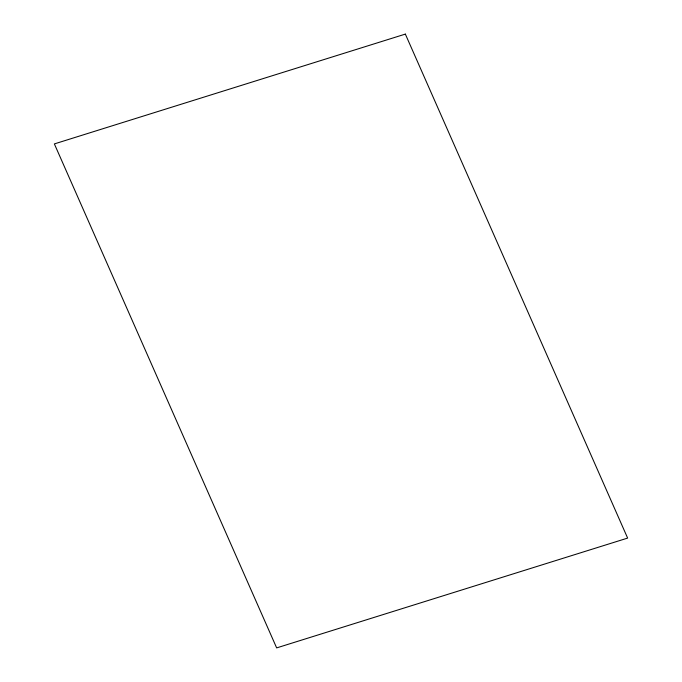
<?xml version="1.0" encoding="UTF-8"?>
<svg xmlns="http://www.w3.org/2000/svg" width="682" height="682" viewBox="0 0 682 682"><rect width="100%" height="100%" fill="white"/><g stroke="black" fill="none" stroke-linecap="round" stroke-linejoin="round"><path stroke-width="1.02" d="M405.347 34.1L54.364 143.911L276.653 647.9L627.636 538.089L405.347 34.1"/></g></svg>
